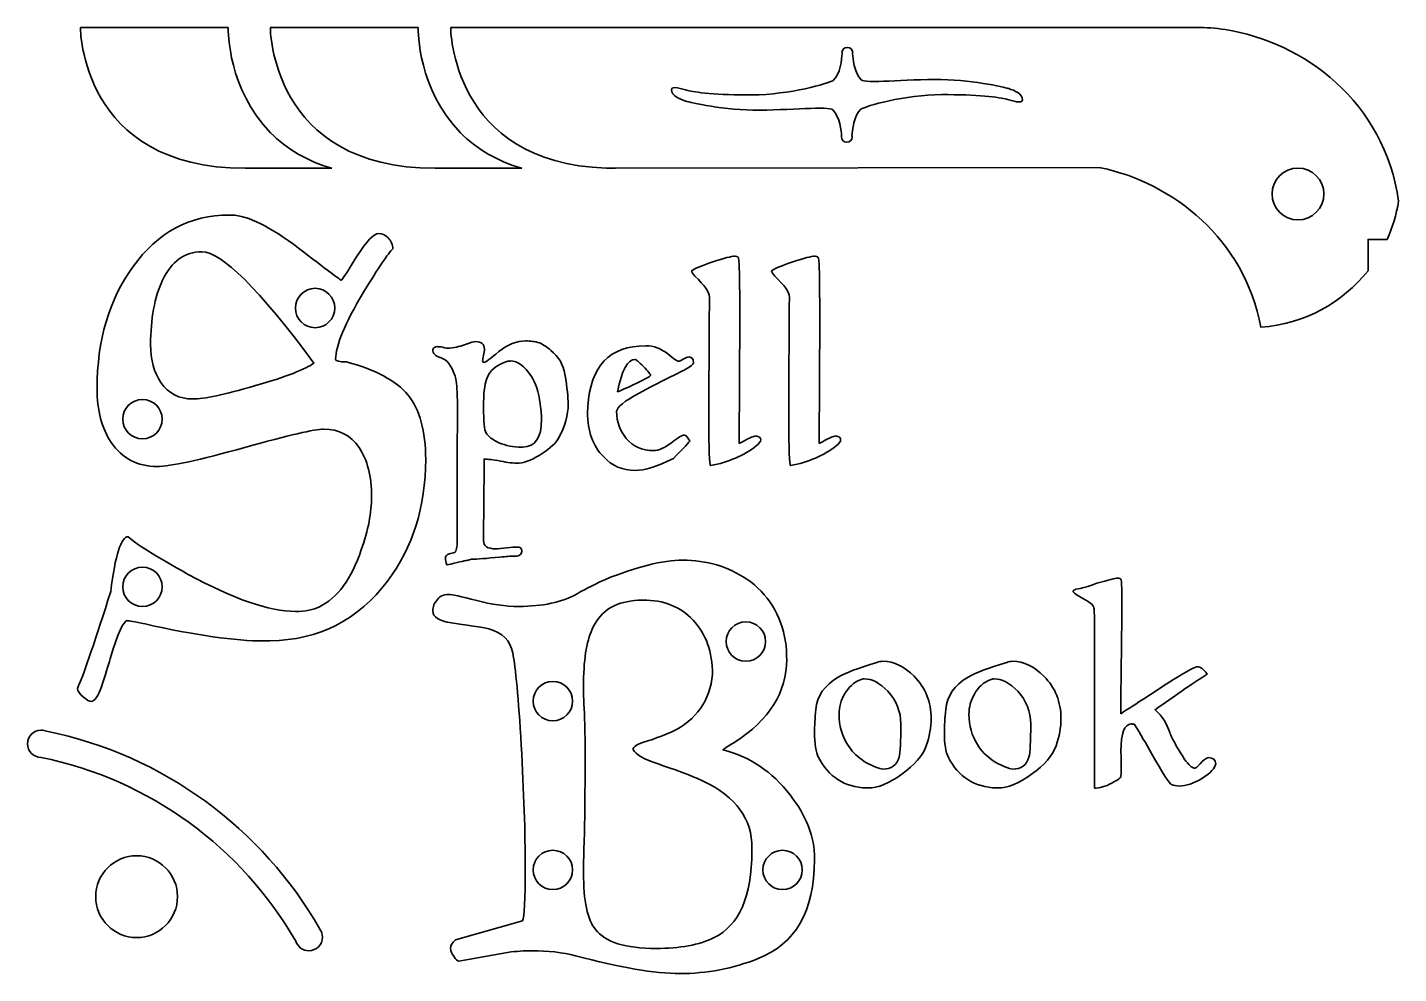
# Model space of a CAD drawing. Header units: centimetres. Extents: x -90 to 92, y -21 to 21.
# Drawn here: x 67.04 to 92.24, y 3.52 to 20.91 of the extents above; entities that cross this region are included whole.
import ezdxf

# ---------------------------------------------------------------- set-up
doc = ezdxf.new("R2010")
doc.units = ezdxf.units.CM
doc.header["$MEASUREMENT"] = 0
doc.layers.add('layer 1', color=7, linetype='Continuous')

msp = doc.modelspace()

# ---------------------------------------------------------------- linework, layer by layer
at = {"layer": 'layer 1', "lineweight": 35}
for points in [[(70.7278, 20.90804), (70.7278, 20.90804), (68.01142, 20.90804), (68.01142, 20.90804)], [(68.01142, 20.90804), (68.01142, 20.90804), (68.01142, 18.31888), (71.04293, 18.31888)], [(74.2203, 20.90804), (74.2203, 20.90804), (71.50392, 20.90804), (71.50392, 20.90804)], [(71.50392, 20.90804), (71.50392, 20.90804), (71.50392, 18.31888), (74.53543, 18.31888)], [(88.53254, 20.90804), (88.53254, 20.90804), (74.81944, 20.90804), (74.81944, 20.90804)], [(74.81944, 20.90804), (74.81944, 20.90804), (74.81986, 18.41923), (77.67746, 18.32215)], [(71.04293, 18.31888), (71.04293, 18.31888), (72.63339, 18.32046), (72.63339, 18.32046)], [(74.53543, 18.31888), (74.53543, 18.31888), (76.12589, 18.32046), (76.12589, 18.32046)], [(77.67746, 18.32215), (77.67742, 18.32198), (77.67739, 18.32181), (77.67739, 18.32167)], [(77.67739, 18.32167), (77.67739, 18.32167), (77.6889, 18.32167), (77.6889, 18.32167)], [(77.6889, 18.32167), (77.74202, 18.31998), (77.79583, 18.31888), (77.85096, 18.31888)], [(77.85096, 18.31888), (77.85096, 18.31888), (86.76462, 18.3307), (86.76462, 18.3307)], [(70.79357, 17.46039), (70.79357, 17.46039), (70.75261, 17.46039), (70.75261, 17.46039)], [(76.14577, 13.19395), (76.14577, 13.19395), (76.11866, 13.19395), (76.11866, 13.19395)], [(87.13597, 8.36707), (87.15044, 9.41906), (87.15771, 10.07363), (87.15771, 10.3308)], [(71.39306, 9.63162), (71.39306, 9.63162), (71.49551, 9.63162), (71.49551, 9.63162)], [(87.13597, 8.29368), (87.13597, 8.29368), (87.13597, 8.36707), (87.13597, 8.36707)], [(67.28953, 7.99369), (67.28953, 7.99369), (67.2895, 7.99369), (67.2895, 7.99369)], [(87.14682, 7.29419), (87.14682, 7.29419), (87.14682, 7.44357), (87.14682, 7.44357)], [(87.13597, 7.12576), (87.14317, 7.15108), (87.14682, 7.20724), (87.14682, 7.29419)], [(87.13597, 7.13665), (87.13597, 7.13665), (87.13597, 7.12576), (87.13597, 7.12576)], [(82.46697, 6.93022), (82.46697, 6.93022), (82.48871, 6.93022), (82.48871, 6.93022)], [(84.85442, 6.93022), (84.85442, 6.93022), (84.87619, 6.93022), (84.87619, 6.93022)], [(80.35537, 5.9216), (80.35537, 5.9216), (80.35537, 5.76788), (80.35537, 5.76788)], [(81.50816, 5.60906), (81.50816, 5.60906), (81.50816, 5.62956), (81.50816, 5.62956)], [(72.41418, 4.33716), (72.41418, 4.33716), (72.41439, 4.3373), (72.41439, 4.3373)], [(76.13871, 4.48699), (76.13871, 4.48699), (74.90905, 4.13862), (74.90905, 4.13862)], [(74.97054, 3.74926), (74.97054, 3.74926), (75.92862, 3.91827), (75.92862, 3.91827)]]:
    msp.add_open_spline(points, degree=3, dxfattribs=at)
for points, knots in [([(72.63339, 18.32046), (72.18725, 18.4491), (71.81036, 18.66673), (71.50785, 18.9732), (71.50785, 18.9732), (70.72815, 19.7632), (70.72719, 20.84603), (70.7278, 20.90804)], [0, 0, 0, 0, 0.33333333, 0.33333333, 0.33333333, 0.33333333, 1, 1, 1, 1]), ([(76.12589, 18.32046), (75.67975, 18.4491), (75.30286, 18.66673), (75.00035, 18.9732), (75.00035, 18.9732), (74.22065, 19.7632), (74.21969, 20.84603), (74.2203, 20.90804)], [0, 0, 0, 0, 0.33333333, 0.33333333, 0.33333333, 0.33333333, 1, 1, 1, 1]), ([(92.0341, 17.01208), (92.13356, 17.23161), (92.20557, 17.46625), (92.24467, 17.71195), (92.24467, 17.71195), (91.99183, 19.53124), (90.50875, 20.64883), (89.05447, 20.86807), (89.05447, 20.86807), (88.87933, 20.89447), (88.70462, 20.90804), (88.53254, 20.90804)], [0, 0, 0, 0, 0.25, 0.25, 0.25, 0.25, 0.5, 0.5, 0.5, 0.5, 1, 1, 1, 1]), ([(79.17659, 19.75), (79.28274, 19.71879), (79.72977, 19.6617), (80.36288, 19.66698), (80.36288, 19.66698), (81.04456, 19.67263), (81.77234, 19.87592), (81.85013, 19.93514), (81.85013, 19.93514), (81.98042, 20.03443), (82.00977, 20.34411), (82.01525, 20.42373), (82.01525, 20.42373), (82.0138, 20.43055), (82.0129, 20.43754), (82.01298, 20.44481), (82.01298, 20.44481), (82.01335, 20.49835), (82.0571, 20.54148), (82.11068, 20.54114), (82.11068, 20.54114), (82.11109, 20.54114), (82.1115, 20.541), (82.11199, 20.541), (82.11199, 20.541), (82.1124, 20.541), (82.11281, 20.54114), (82.11329, 20.5411), (82.11329, 20.5411), (82.16687, 20.54076), (82.21003, 20.49704), (82.20966, 20.44343), (82.20966, 20.44343), (82.20959, 20.43634), (82.20865, 20.42944), (82.20718, 20.42276), (82.20718, 20.42276), (82.21162, 20.34666), (82.23632, 20.07832), (82.36562, 19.94727), (82.36562, 19.94727), (82.44361, 19.86817), (83.16067, 19.96067), (83.83743, 19.95065), (83.83743, 19.95065), (84.47553, 19.94114), (85.07746, 19.78618), (85.07746, 19.78618), (85.07746, 19.78618), (85.18577, 19.74291), (85.33115, 19.69633), (85.33029, 19.57083), (85.33029, 19.57083), (85.32985, 19.50306), (85.14154, 19.55856), (85.03536, 19.58981), (85.03536, 19.58981), (84.92925, 19.62105), (84.48221, 19.67814), (83.84907, 19.67287), (83.84907, 19.67287), (83.16743, 19.66718), (82.43965, 19.46392), (82.36186, 19.40467), (82.36186, 19.40467), (82.23153, 19.30541), (82.20221, 18.99573), (82.19674, 18.91612), (82.19674, 18.91612), (82.19818, 18.9093), (82.19904, 18.9023), (82.19901, 18.89507), (82.19901, 18.89507), (82.19866, 18.84146), (82.15491, 18.79833), (82.10131, 18.79871), (82.10131, 18.79871), (82.10086, 18.79871), (82.10045, 18.79885), (82.1, 18.79885), (82.1, 18.79885), (82.09955, 18.79881), (82.09917, 18.79871), (82.09869, 18.79871), (82.09869, 18.79871), (82.04515, 18.79909), (82.00195, 18.84281), (82.00233, 18.89638), (82.00233, 18.89638), (82.00236, 18.90354), (82.00333, 18.91037), (82.00481, 18.91705), (82.00481, 18.91705), (82.00036, 18.99318), (81.97563, 19.26156), (81.84637, 19.39261), (81.84637, 19.39261), (81.76837, 19.47167), (81.05131, 19.37914), (80.37452, 19.38923), (80.37452, 19.38923), (79.73645, 19.39874), (79.13456, 19.55363), (79.13456, 19.55363), (79.13456, 19.55363), (79.02621, 19.59694), (78.88083, 19.64352), (78.88169, 19.76902), (78.88169, 19.76902), (78.88214, 19.83682), (79.07045, 19.78129), (79.17659, 19.75)], [0, 0, 0, 0, 0.03448276, 0.03448276, 0.03448276, 0.03448276, 0.06896552, 0.06896552, 0.06896552, 0.06896552, 0.10344828, 0.10344828, 0.10344828, 0.10344828, 0.13793103, 0.13793103, 0.13793103, 0.13793103, 0.17241379, 0.17241379, 0.17241379, 0.17241379, 0.20689655, 0.20689655, 0.20689655, 0.20689655, 0.24137931, 0.24137931, 0.24137931, 0.24137931, 0.27586207, 0.27586207, 0.27586207, 0.27586207, 0.31034483, 0.31034483, 0.31034483, 0.31034483, 0.34482759, 0.34482759, 0.34482759, 0.34482759, 0.37931034, 0.37931034, 0.37931034, 0.37931034, 0.4137931, 0.4137931, 0.4137931, 0.4137931, 0.44827586, 0.44827586, 0.44827586, 0.44827586, 0.48275862, 0.48275862, 0.48275862, 0.48275862, 0.51724138, 0.51724138, 0.51724138, 0.51724138, 0.55172414, 0.55172414, 0.55172414, 0.55172414, 0.5862069, 0.5862069, 0.5862069, 0.5862069, 0.62068966, 0.62068966, 0.62068966, 0.62068966, 0.65517241, 0.65517241, 0.65517241, 0.65517241, 0.68965517, 0.68965517, 0.68965517, 0.68965517, 0.72413793, 0.72413793, 0.72413793, 0.72413793, 0.75862069, 0.75862069, 0.75862069, 0.75862069, 0.79310345, 0.79310345, 0.79310345, 0.79310345, 0.82758621, 0.82758621, 0.82758621, 0.82758621, 0.86206897, 0.86206897, 0.86206897, 0.86206897, 0.89655172, 0.89655172, 0.89655172, 0.89655172, 0.93103448, 0.93103448, 0.93103448, 0.93103448, 1, 1, 1, 1]), ([(86.76462, 18.3307), (86.7658, 18.33045), (86.767, 18.33014), (86.76817, 18.32987), (86.76817, 18.32987), (88.10108, 18.04882), (89.40643, 17.02087), (89.71448, 15.39768), (89.71448, 15.39768), (90.51158, 15.45311), (91.2151, 15.84706), (91.6828, 16.43661)], [0, 0, 0, 0, 0.25, 0.25, 0.25, 0.25, 0.5, 0.5, 0.5, 0.5, 1, 1, 1, 1]), ([(90.39517, 18.32298), (90.6582, 18.32298), (90.87142, 18.10976), (90.87142, 17.84673), (90.87142, 17.84673), (90.87142, 17.58369), (90.6582, 17.37048), (90.39517, 17.37048), (90.39517, 17.37048), (90.13213, 17.37048), (89.91892, 17.58369), (89.91892, 17.84673), (89.91892, 17.84673), (89.91892, 18.10976), (90.13213, 18.32298), (90.39517, 18.32298)], [0, 0, 0, 0, 0.2, 0.2, 0.2, 0.2, 0.4, 0.4, 0.4, 0.4, 0.6, 0.6, 0.6, 0.6, 1, 1, 1, 1]), ([(70.75261, 17.46039), (70.02508, 17.46039), (69.43403, 17.14441), (68.97983, 16.51255), (68.97983, 16.51255), (68.53924, 15.90452), (68.31889, 15.15645), (68.31889, 14.26845), (68.31889, 14.26845), (68.31889, 13.86881), (68.40602, 13.53915), (68.58024, 13.2796), (68.58024, 13.2796), (68.78174, 12.9858), (69.06186, 12.83897), (69.4205, 12.83897), (69.4205, 12.83897), (69.66299, 12.83897), (70.20098, 12.95507), (71.03439, 13.18737), (71.03439, 13.18737), (71.8405, 13.41282), (72.32371, 13.52551), (72.48436, 13.52551), (72.48436, 13.52551), (72.76437, 13.52551), (72.98135, 13.41282), (73.13503, 13.18737), (73.13503, 13.18737), (73.28875, 12.96193), (73.36561, 12.65789), (73.36561, 12.27539), (73.36561, 12.27539), (73.36561, 11.99526), (73.30233, 11.67249), (73.17603, 11.30704), (73.17603, 11.30704), (72.99492, 10.77071), (72.73871, 10.42234), (72.4075, 10.26187), (72.4075, 10.26187), (72.29811, 10.20371), (72.15135, 10.17474), (71.96687, 10.17474), (71.96687, 10.17474), (71.48528, 10.17474), (70.82768, 10.40184), (69.99431, 10.85615), (69.99431, 10.85615), (69.38632, 11.19431), (69.01904, 11.42486), (68.89277, 11.54785), (68.89277, 11.54785), (68.75956, 11.54785), (68.65197, 11.21306), (68.56997, 10.54361), (68.56997, 10.54361), (68.29671, 9.66924), (68.09348, 9.07493), (67.96026, 8.76063), (67.96026, 8.76063), (67.96026, 8.70944), (67.99615, 8.65652), (68.06788, 8.60181)], [0, 0, 0, 0, 0.05882353, 0.05882353, 0.05882353, 0.05882353, 0.11764706, 0.11764706, 0.11764706, 0.11764706, 0.17647059, 0.17647059, 0.17647059, 0.17647059, 0.23529412, 0.23529412, 0.23529412, 0.23529412, 0.29411765, 0.29411765, 0.29411765, 0.29411765, 0.35294118, 0.35294118, 0.35294118, 0.35294118, 0.41176471, 0.41176471, 0.41176471, 0.41176471, 0.47058824, 0.47058824, 0.47058824, 0.47058824, 0.52941176, 0.52941176, 0.52941176, 0.52941176, 0.58823529, 0.58823529, 0.58823529, 0.58823529, 0.64705882, 0.64705882, 0.64705882, 0.64705882, 0.70588235, 0.70588235, 0.70588235, 0.70588235, 0.76470588, 0.76470588, 0.76470588, 0.76470588, 0.82352941, 0.82352941, 0.82352941, 0.82352941, 0.88235294, 0.88235294, 0.88235294, 0.88235294, 1, 1, 1, 1]), ([(71.49551, 9.63162), (72.40408, 9.65215), (73.12477, 10.01937), (73.65765, 10.73322), (73.65765, 10.73322), (74.1256, 11.35479), (74.35959, 12.09941), (74.35959, 12.96706), (74.35959, 12.96706), (74.35959, 13.4862), (74.25197, 13.8807), (74.03679, 14.15059), (74.03679, 14.15059), (73.81134, 14.41703), (73.43389, 14.62019), (72.90449, 14.7603), (72.90449, 14.7603), (72.77126, 14.7603), (72.70467, 14.77732), (72.70467, 14.81153), (72.70467, 14.81153), (72.70467, 15.05744), (72.87548, 15.46734), (73.21703, 16.04119), (73.21703, 16.04119), (73.49026, 16.4886), (73.66957, 16.75505), (73.75501, 16.84045), (73.75501, 16.84045), (73.75501, 16.91555), (73.72594, 16.98215), (73.66789, 17.04026), (73.66789, 17.04026), (73.61321, 17.09487), (73.55689, 17.12226), (73.4988, 17.12226), (73.4988, 17.12226), (73.40992, 17.12226), (73.27339, 16.97877), (73.0889, 16.69186), (73.0889, 16.69186), (72.91475, 16.40496), (72.82074, 16.2615), (72.80713, 16.2615), (72.80713, 16.2615), (72.80021, 16.2615), (72.53893, 16.45787), (72.02323, 16.85068), (72.02323, 16.85068), (71.50395, 17.24687), (71.09409, 17.45013), (70.79357, 17.46039)], [0, 0, 0, 0, 0.07142857, 0.07142857, 0.07142857, 0.07142857, 0.14285714, 0.14285714, 0.14285714, 0.14285714, 0.21428571, 0.21428571, 0.21428571, 0.21428571, 0.28571429, 0.28571429, 0.28571429, 0.28571429, 0.35714286, 0.35714286, 0.35714286, 0.35714286, 0.42857143, 0.42857143, 0.42857143, 0.42857143, 0.5, 0.5, 0.5, 0.5, 0.57142857, 0.57142857, 0.57142857, 0.57142857, 0.64285714, 0.64285714, 0.64285714, 0.64285714, 0.71428571, 0.71428571, 0.71428571, 0.71428571, 0.78571429, 0.78571429, 0.78571429, 0.78571429, 0.85714286, 0.85714286, 0.85714286, 0.85714286, 1, 1, 1, 1]), ([(91.6828, 16.43661), (91.6828, 16.43661), (91.6828, 17.01208), (91.6828, 17.01208), (91.6828, 17.01208), (91.6828, 17.01208), (92.0341, 17.01208), (92.0341, 17.01208)], [0, 0, 0, 0, 0.33333333, 0.33333333, 0.33333333, 0.33333333, 1, 1, 1, 1]), ([(71.21374, 14.31967), (70.66035, 14.1591), (70.28294, 14.07886), (70.08144, 14.07886), (70.08144, 14.07886), (69.8286, 14.07886), (69.63227, 14.17956), (69.49222, 14.38117), (69.49222, 14.38117), (69.36582, 14.56562), (69.30264, 14.79782), (69.30264, 15.07797), (69.30264, 15.07797), (69.30264, 15.55271), (69.37606, 15.94721), (69.52295, 16.2615), (69.52295, 16.2615), (69.69021, 16.60987), (69.93106, 16.78409), (70.24536, 16.78409), (70.24536, 16.78409), (70.61084, 16.78409), (71.29742, 16.10268), (72.305, 14.7398), (72.305, 14.7398), (72.15814, 14.62708), (71.79437, 14.487), (71.21374, 14.31967)], [0, 0, 0, 0, 0.125, 0.125, 0.125, 0.125, 0.25, 0.25, 0.25, 0.25, 0.375, 0.375, 0.375, 0.375, 0.5, 0.5, 0.5, 0.5, 0.625, 0.625, 0.625, 0.625, 0.75, 0.75, 0.75, 0.75, 1, 1, 1, 1]), ([(80.13302, 15.8639), (80.13302, 16.29664), (80.12582, 16.56374), (80.11132, 16.66513), (80.11132, 16.66513), (80.11132, 16.69048), (80.09051, 16.70316), (80.04882, 16.70316), (80.04882, 16.70316), (79.98002, 16.70316), (79.84336, 16.66788), (79.63872, 16.59726), (79.63872, 16.59726), (79.43773, 16.53022), (79.30823, 16.47682), (79.25032, 16.43699), (79.25032, 16.43699), (79.25032, 16.40984), (79.27027, 16.37632), (79.31009, 16.3365), (79.31009, 16.3365), (79.48751, 16.16628), (79.57626, 16.0386), (79.57626, 15.95351), (79.57626, 15.95351), (79.56899, 15.00649), (79.56537, 14.25142), (79.56537, 13.68829), (79.56537, 13.68829), (79.56537, 13.15051), (79.57526, 12.87256), (79.59524, 12.85444), (79.59524, 12.85444), (79.92842, 12.91779), (80.20812, 13.0382), (80.43453, 13.21569), (80.43453, 13.21569), (80.49062, 13.26093), (80.51873, 13.29803), (80.51873, 13.32704), (80.51873, 13.32704), (80.51873, 13.36686), (80.48886, 13.39132), (80.42913, 13.40035), (80.42913, 13.40035), (80.39471, 13.40035), (80.29232, 13.35329), (80.1222, 13.25917)], [0, 0, 0, 0, 0.07692308, 0.07692308, 0.07692308, 0.07692308, 0.15384615, 0.15384615, 0.15384615, 0.15384615, 0.23076923, 0.23076923, 0.23076923, 0.23076923, 0.30769231, 0.30769231, 0.30769231, 0.30769231, 0.38461538, 0.38461538, 0.38461538, 0.38461538, 0.46153846, 0.46153846, 0.46153846, 0.46153846, 0.53846154, 0.53846154, 0.53846154, 0.53846154, 0.61538462, 0.61538462, 0.61538462, 0.61538462, 0.69230769, 0.69230769, 0.69230769, 0.69230769, 0.76923077, 0.76923077, 0.76923077, 0.76923077, 0.84615385, 0.84615385, 0.84615385, 0.84615385, 1, 1, 1, 1]), ([(81.60249, 15.8639), (81.60249, 16.29664), (81.59522, 16.56374), (81.58072, 16.66513), (81.58072, 16.66513), (81.58072, 16.69048), (81.55991, 16.70316), (81.51829, 16.70316), (81.51829, 16.70316), (81.44939, 16.70316), (81.31273, 16.66788), (81.10812, 16.59726), (81.10812, 16.59726), (80.90717, 16.53022), (80.77767, 16.47682), (80.71976, 16.43699), (80.71976, 16.43699), (80.71976, 16.40984), (80.7397, 16.37632), (80.77946, 16.3365), (80.77946, 16.3365), (80.95691, 16.16628), (81.04566, 16.0386), (81.04566, 15.95351), (81.04566, 15.95351), (81.03846, 15.00649), (81.03478, 14.25142), (81.03478, 13.68829), (81.03478, 13.68829), (81.03478, 13.15051), (81.04473, 12.87256), (81.06468, 12.85444), (81.06468, 12.85444), (81.39778, 12.91779), (81.67759, 13.0382), (81.90397, 13.21569), (81.90397, 13.21569), (81.96002, 13.26093), (81.98817, 13.29803), (81.98817, 13.32704), (81.98817, 13.32704), (81.98817, 13.36686), (81.9583, 13.39132), (81.89853, 13.40035), (81.89853, 13.40035), (81.86415, 13.40035), (81.76179, 13.35329), (81.5916, 13.25917)], [0, 0, 0, 0, 0.07692308, 0.07692308, 0.07692308, 0.07692308, 0.15384615, 0.15384615, 0.15384615, 0.15384615, 0.23076923, 0.23076923, 0.23076923, 0.23076923, 0.30769231, 0.30769231, 0.30769231, 0.30769231, 0.38461538, 0.38461538, 0.38461538, 0.38461538, 0.46153846, 0.46153846, 0.46153846, 0.46153846, 0.53846154, 0.53846154, 0.53846154, 0.53846154, 0.61538462, 0.61538462, 0.61538462, 0.61538462, 0.69230769, 0.69230769, 0.69230769, 0.69230769, 0.76923077, 0.76923077, 0.76923077, 0.76923077, 0.84615385, 0.84615385, 0.84615385, 0.84615385, 1, 1, 1, 1]), ([(72.32609, 15.38913), (72.12617, 15.38913), (71.96411, 15.55119), (71.96411, 15.75107), (71.96411, 15.75107), (71.96411, 15.95099), (72.12617, 16.11302), (72.32609, 16.11302), (72.32609, 16.11302), (72.52597, 16.11302), (72.68803, 15.95099), (72.68803, 15.75107), (72.68803, 15.75107), (72.68803, 15.55119), (72.52597, 15.38913), (72.32609, 15.38913)], [0, 0, 0, 0, 0.2, 0.2, 0.2, 0.2, 0.4, 0.4, 0.4, 0.4, 0.6, 0.6, 0.6, 0.6, 1, 1, 1, 1]), ([(80.1222, 13.25917), (80.1222, 13.25917), (80.13302, 15.57868), (80.13302, 15.57868), (80.13302, 15.57868), (80.13302, 15.57868), (80.13302, 15.8639), (80.13302, 15.8639)], [0, 0, 0, 0, 0.33333333, 0.33333333, 0.33333333, 0.33333333, 1, 1, 1, 1]), ([(81.5916, 13.25917), (81.5916, 13.25917), (81.60249, 15.57868), (81.60249, 15.57868), (81.60249, 15.57868), (81.60249, 15.57868), (81.60249, 15.8639), (81.60249, 15.8639)], [0, 0, 0, 0, 0.33333333, 0.33333333, 0.33333333, 0.33333333, 1, 1, 1, 1]), ([(75.43959, 14.99474), (75.43959, 15.0871), (75.3862, 15.13327), (75.27936, 15.13327), (75.27936, 15.13327), (75.24498, 15.13327), (75.187, 15.11697), (75.10552, 15.08438), (75.10552, 15.08438), (75.02036, 15.05179), (74.91901, 15.02733), (74.80132, 15.01104), (74.80132, 15.01104), (74.76332, 15.01104), (74.72074, 15.01734), (74.67365, 15.03005), (74.67365, 15.03005), (74.62111, 15.03725), (74.58945, 15.0409), (74.57856, 15.0409), (74.57856, 15.0409), (74.52971, 15.0409), (74.49981, 15.02368), (74.48896, 14.9893), (74.48896, 14.9893), (74.48896, 14.91505), (74.54056, 14.86341), (74.64374, 14.83447), (74.64374, 14.83447), (74.74878, 14.8055), (74.83391, 14.69412), (74.89909, 14.5004), (74.89909, 14.5004), (74.92259, 14.44063), (74.93616, 14.32022), (74.93981, 14.13918), (74.93981, 14.13918), (74.94347, 14.0504), (74.94526, 13.94447), (74.94526, 13.82141)], [0, 0, 0, 0, 0.09090909, 0.09090909, 0.09090909, 0.09090909, 0.18181818, 0.18181818, 0.18181818, 0.18181818, 0.27272727, 0.27272727, 0.27272727, 0.27272727, 0.36363636, 0.36363636, 0.36363636, 0.36363636, 0.45454545, 0.45454545, 0.45454545, 0.45454545, 0.54545455, 0.54545455, 0.54545455, 0.54545455, 0.63636364, 0.63636364, 0.63636364, 0.63636364, 0.72727273, 0.72727273, 0.72727273, 0.72727273, 0.81818182, 0.81818182, 0.81818182, 0.81818182, 1, 1, 1, 1]), ([(74.93981, 11.48549), (74.93981, 11.35513), (74.92441, 11.27907), (74.89365, 11.25736), (74.89365, 11.25736), (74.86106, 11.25013), (74.82847, 11.24289), (74.79588, 11.23562), (74.79588, 11.23562), (74.74696, 11.22477), (74.72253, 11.19487), (74.72253, 11.14602), (74.72253, 11.14602), (74.72253, 11.12066), (74.73159, 11.08173), (74.74971, 11.02923), (74.74971, 11.02923), (74.94347, 11.0745), (75.06749, 11.10254), (75.12178, 11.11343), (75.12178, 11.11343), (75.17787, 11.12793), (75.20777, 11.13513), (75.21143, 11.13513), (75.21143, 11.13513), (75.30379, 11.13513), (75.47491, 11.14784), (75.72481, 11.17316), (75.72481, 11.17316), (75.83161, 11.18405), (75.91853, 11.18946), (75.98554, 11.18946), (75.98554, 11.18946), (76.04889, 11.18946), (76.08779, 11.19945), (76.10229, 11.21933), (76.10229, 11.21933), (76.12038, 11.24468), (76.12947, 11.26825), (76.12947, 11.28995), (76.12947, 11.28995), (76.12947, 11.33526), (76.09416, 11.35786), (76.02357, 11.35786), (76.02357, 11.35786), (75.99815, 11.35786), (75.94113, 11.35245), (75.85246, 11.34156), (75.85246, 11.34156), (75.76374, 11.33067), (75.69491, 11.3253), (75.64602, 11.3253), (75.64602, 11.3253), (75.49754, 11.3253), (75.4233, 11.37511), (75.4233, 11.47464), (75.4233, 11.47464), (75.4233, 11.56342), (75.42509, 11.79879), (75.42874, 12.18085), (75.42874, 12.18085), (75.43239, 12.56295), (75.43419, 12.82822), (75.43419, 12.97667), (75.43419, 12.97667), (75.49754, 12.97302), (75.59803, 12.96038), (75.73563, 12.93864), (75.73563, 12.93864), (75.86062, 12.91149), (75.97555, 12.89792), (76.08062, 12.89792), (76.08062, 12.89792), (76.20551, 12.91235), (76.34579, 12.97212), (76.50161, 13.07716), (76.50161, 13.07716), (76.65372, 13.17673), (76.75421, 13.27088), (76.80309, 13.35963), (76.80309, 13.35963), (76.92074, 13.57508), (76.97966, 13.78513), (76.97966, 13.98977), (76.97966, 13.98977), (76.97966, 14.10018), (76.95964, 14.28126), (76.91992, 14.53303), (76.91992, 14.53303), (76.89449, 14.70501), (76.80757, 14.85166), (76.65912, 14.973), (76.65912, 14.973), (76.59935, 15.02547), (76.53055, 15.0717), (76.45269, 15.11153), (76.45269, 15.11153), (76.36033, 15.13502), (76.27706, 15.14684), (76.20286, 15.14684), (76.20286, 15.14684), (76.03263, 15.14684), (75.86696, 15.08166), (75.7058, 14.95126), (75.7058, 14.95126), (75.55001, 14.8209), (75.45951, 14.75389), (75.43419, 14.75028), (75.43419, 14.75028), (75.41603, 14.75028), (75.407, 14.7593), (75.407, 14.77746), (75.407, 14.77746), (75.407, 14.80099), (75.41241, 14.83627), (75.4233, 14.88339), (75.4233, 14.88339), (75.43419, 14.93228), (75.43959, 14.96938), (75.43959, 14.99474)], [0, 0, 0, 0, 0.03225806, 0.03225806, 0.03225806, 0.03225806, 0.06451613, 0.06451613, 0.06451613, 0.06451613, 0.09677419, 0.09677419, 0.09677419, 0.09677419, 0.12903226, 0.12903226, 0.12903226, 0.12903226, 0.16129032, 0.16129032, 0.16129032, 0.16129032, 0.19354839, 0.19354839, 0.19354839, 0.19354839, 0.22580645, 0.22580645, 0.22580645, 0.22580645, 0.25806452, 0.25806452, 0.25806452, 0.25806452, 0.29032258, 0.29032258, 0.29032258, 0.29032258, 0.32258065, 0.32258065, 0.32258065, 0.32258065, 0.35483871, 0.35483871, 0.35483871, 0.35483871, 0.38709677, 0.38709677, 0.38709677, 0.38709677, 0.41935484, 0.41935484, 0.41935484, 0.41935484, 0.4516129, 0.4516129, 0.4516129, 0.4516129, 0.48387097, 0.48387097, 0.48387097, 0.48387097, 0.51612903, 0.51612903, 0.51612903, 0.51612903, 0.5483871, 0.5483871, 0.5483871, 0.5483871, 0.58064516, 0.58064516, 0.58064516, 0.58064516, 0.61290323, 0.61290323, 0.61290323, 0.61290323, 0.64516129, 0.64516129, 0.64516129, 0.64516129, 0.67741935, 0.67741935, 0.67741935, 0.67741935, 0.70967742, 0.70967742, 0.70967742, 0.70967742, 0.74193548, 0.74193548, 0.74193548, 0.74193548, 0.77419355, 0.77419355, 0.77419355, 0.77419355, 0.80645161, 0.80645161, 0.80645161, 0.80645161, 0.83870968, 0.83870968, 0.83870968, 0.83870968, 0.87096774, 0.87096774, 0.87096774, 0.87096774, 0.90322581, 0.90322581, 0.90322581, 0.90322581, 0.93548387, 0.93548387, 0.93548387, 0.93548387, 1, 1, 1, 1]), ([(79.09412, 14.81139), (79.04616, 14.78514), (79.01671, 14.77201), (79.00589, 14.77201), (79.00589, 14.77201), (78.98233, 14.77201), (78.91711, 14.81725), (78.81031, 14.90785), (78.81031, 14.90785), (78.68715, 15.00738), (78.55227, 15.0572), (78.40561, 15.0572), (78.40561, 15.0572), (77.74102, 15.0572), (77.38607, 14.68599), (77.34087, 13.94361), (77.34087, 13.94361), (77.33722, 13.88018), (77.33546, 13.84311), (77.33546, 13.83222), (77.33546, 13.83222), (77.33546, 13.4882), (77.43227, 13.21748), (77.62609, 13.02015), (77.62609, 13.02015), (77.78901, 12.84993), (77.98366, 12.7648), (78.21004, 12.7648), (78.21004, 12.7648), (78.38023, 12.7648), (78.61566, 12.83907), (78.91625, 12.98752), (78.91625, 12.98752), (79.0575, 13.12877), (79.15796, 13.23471), (79.21773, 13.30533), (79.21773, 13.30533), (79.17601, 13.37954), (79.14073, 13.41668), (79.11176, 13.41668), (79.11176, 13.41668), (79.07734, 13.41668), (78.99903, 13.36914), (78.87683, 13.27408), (78.87683, 13.27408), (78.7546, 13.17904), (78.6455, 13.13149), (78.54955, 13.13149), (78.54955, 13.13149), (78.33768, 13.13149), (78.17021, 13.2057), (78.04705, 13.35418), (78.04705, 13.35418), (77.9293, 13.4882), (77.87052, 13.65477), (77.87052, 13.854), (77.87052, 13.854), (77.87052, 13.92459), (78.01177, 14.03776), (78.29424, 14.19348), (78.29424, 14.19348), (78.60564, 14.35643), (78.83746, 14.47501), (78.98953, 14.54929), (78.98953, 14.54929), (79.0475, 14.58005), (79.09911, 14.60634), (79.14435, 14.62804), (79.14435, 14.62804), (79.23674, 14.68055), (79.28291, 14.71947), (79.28291, 14.74486), (79.28291, 14.74486), (79.28291, 14.81546), (79.2548, 14.8508), (79.19871, 14.8508), (79.19871, 14.8508), (79.17694, 14.8508), (79.14207, 14.83764), (79.09412, 14.81139)], [0, 0, 0, 0, 0.04761905, 0.04761905, 0.04761905, 0.04761905, 0.0952381, 0.0952381, 0.0952381, 0.0952381, 0.14285714, 0.14285714, 0.14285714, 0.14285714, 0.19047619, 0.19047619, 0.19047619, 0.19047619, 0.23809524, 0.23809524, 0.23809524, 0.23809524, 0.28571429, 0.28571429, 0.28571429, 0.28571429, 0.33333333, 0.33333333, 0.33333333, 0.33333333, 0.38095238, 0.38095238, 0.38095238, 0.38095238, 0.42857143, 0.42857143, 0.42857143, 0.42857143, 0.47619048, 0.47619048, 0.47619048, 0.47619048, 0.52380952, 0.52380952, 0.52380952, 0.52380952, 0.57142857, 0.57142857, 0.57142857, 0.57142857, 0.61904762, 0.61904762, 0.61904762, 0.61904762, 0.66666667, 0.66666667, 0.66666667, 0.66666667, 0.71428571, 0.71428571, 0.71428571, 0.71428571, 0.76190476, 0.76190476, 0.76190476, 0.76190476, 0.80952381, 0.80952381, 0.80952381, 0.80952381, 0.85714286, 0.85714286, 0.85714286, 0.85714286, 0.9047619, 0.9047619, 0.9047619, 0.9047619, 1, 1, 1, 1]), ([(75.47763, 14.43794), (75.5374, 14.60269), (75.66232, 14.71227), (75.85246, 14.76661), (75.85246, 14.76661), (75.87781, 14.77381), (75.90134, 14.77746), (75.92304, 14.77746), (75.92304, 14.77746), (76.04975, 14.77746), (76.17657, 14.68327), (76.30331, 14.49499), (76.30331, 14.49499), (76.38114, 14.37907), (76.43461, 14.21067), (76.46358, 13.98977), (76.46358, 13.98977), (76.4816, 13.85214), (76.49073, 13.75526), (76.49073, 13.69914), (76.49073, 13.69914), (76.49073, 13.36958), (76.37573, 13.20115), (76.14577, 13.19395)], [0, 0, 0, 0, 0.14285714, 0.14285714, 0.14285714, 0.14285714, 0.28571429, 0.28571429, 0.28571429, 0.28571429, 0.42857143, 0.42857143, 0.42857143, 0.42857143, 0.57142857, 0.57142857, 0.57142857, 0.57142857, 0.71428571, 0.71428571, 0.71428571, 0.71428571, 1, 1, 1, 1]), ([(78.24263, 14.37276), (78.09053, 14.29848), (77.97191, 14.24509), (77.88682, 14.21249), (77.88682, 14.21249), (77.96464, 14.60906), (78.07244, 14.80733), (78.21004, 14.80733), (78.21004, 14.80733), (78.22454, 14.80733), (78.27615, 14.76295), (78.36486, 14.67424), (78.36486, 14.67424), (78.44995, 14.58732), (78.4925, 14.53303), (78.4925, 14.51125), (78.4925, 14.51125), (78.4925, 14.49678), (78.40923, 14.45058), (78.24263, 14.37276)], [0, 0, 0, 0, 0.16666667, 0.16666667, 0.16666667, 0.16666667, 0.33333333, 0.33333333, 0.33333333, 0.33333333, 0.5, 0.5, 0.5, 0.5, 0.66666667, 0.66666667, 0.66666667, 0.66666667, 1, 1, 1, 1]), ([(76.11866, 13.19395), (75.97014, 13.19395), (75.83251, 13.2211), (75.7058, 13.27543), (75.7058, 13.27543), (75.59166, 13.32793), (75.51198, 13.38953), (75.46677, 13.46012), (75.46677, 13.46012), (75.4378, 13.50539), (75.4233, 13.66293), (75.4233, 13.93275), (75.4233, 13.93275), (75.4233, 14.16991), (75.44135, 14.33831), (75.47763, 14.43794)], [0, 0, 0, 0, 0.2, 0.2, 0.2, 0.2, 0.4, 0.4, 0.4, 0.4, 0.6, 0.6, 0.6, 0.6, 1, 1, 1, 1]), ([(69.15329, 13.34588), (68.95338, 13.34588), (68.79132, 13.50791), (68.79132, 13.70782), (68.79132, 13.70782), (68.79132, 13.90774), (68.95338, 14.06976), (69.15329, 14.06976), (69.15329, 14.06976), (69.35318, 14.06976), (69.51524, 13.90774), (69.51524, 13.70782), (69.51524, 13.70782), (69.51524, 13.50791), (69.35318, 13.34588), (69.15329, 13.34588)], [0, 0, 0, 0, 0.2, 0.2, 0.2, 0.2, 0.4, 0.4, 0.4, 0.4, 0.6, 0.6, 0.6, 0.6, 1, 1, 1, 1]), ([(74.94526, 13.82141), (74.94526, 13.82141), (74.94526, 13.634), (74.94526, 13.634), (74.94526, 13.634), (74.94526, 13.634), (74.93981, 13.25373), (74.93981, 13.25373), (74.93981, 13.25373), (74.93981, 13.25373), (74.93981, 11.48549), (74.93981, 11.48549)], [0, 0, 0, 0, 0.25, 0.25, 0.25, 0.25, 0.5, 0.5, 0.5, 0.5, 1, 1, 1, 1]), ([(81.50816, 5.62956), (81.50816, 6.02922), (81.35779, 6.42024), (81.0573, 6.80285), (81.0573, 6.80285), (80.7294, 7.22977), (80.31775, 7.50644), (79.82255, 7.63285), (79.82255, 7.63285), (79.91808, 7.69775), (79.9916, 7.74384), (80.04286, 7.7712), (80.04286, 7.7712), (80.67814, 8.18447), (80.99584, 8.69166), (80.99584, 9.2929), (80.99584, 9.2929), (80.99584, 9.42609), (80.98892, 9.53371), (80.97535, 9.61567), (80.97535, 9.61567), (80.88994, 10.11431), (80.65254, 10.49858), (80.26314, 10.76847), (80.26314, 10.76847), (79.91808, 11.0007), (79.52534, 11.11687), (79.08475, 11.11687), (79.08475, 11.11687), (78.71585, 11.11687), (78.23756, 10.99726), (77.65014, 10.75824), (77.65014, 10.75824), (77.40423, 10.64207), (77.23514, 10.55494), (77.14295, 10.49689), (77.14295, 10.49689), (76.86283, 10.34321), (76.50582, 10.26634), (76.07211, 10.26634), (76.07211, 10.26634), (75.82276, 10.26634), (75.56489, 10.30224), (75.29845, 10.37397), (75.29845, 10.37397), (75.00462, 10.44907), (74.83401, 10.48666), (74.78609, 10.48666), (74.78609, 10.48666), (74.68705, 10.48666), (74.61701, 10.45593), (74.57601, 10.39443), (74.57601, 10.39443), (74.51796, 10.32953), (74.48896, 10.25949), (74.48896, 10.18435), (74.48896, 10.18435), (74.48896, 10.07166), (74.60509, 9.99818), (74.83736, 9.96407)], [0, 0, 0, 0, 0.0625, 0.0625, 0.0625, 0.0625, 0.125, 0.125, 0.125, 0.125, 0.1875, 0.1875, 0.1875, 0.1875, 0.25, 0.25, 0.25, 0.25, 0.3125, 0.3125, 0.3125, 0.3125, 0.375, 0.375, 0.375, 0.375, 0.4375, 0.4375, 0.4375, 0.4375, 0.5, 0.5, 0.5, 0.5, 0.5625, 0.5625, 0.5625, 0.5625, 0.625, 0.625, 0.625, 0.625, 0.6875, 0.6875, 0.6875, 0.6875, 0.75, 0.75, 0.75, 0.75, 0.8125, 0.8125, 0.8125, 0.8125, 0.875, 0.875, 0.875, 0.875, 1, 1, 1, 1]), ([(69.15329, 10.98892), (69.35318, 10.98892), (69.51524, 10.82686), (69.51524, 10.62694), (69.51524, 10.62694), (69.51524, 10.42702), (69.35318, 10.265), (69.15329, 10.265), (69.15329, 10.265), (68.95338, 10.265), (68.79132, 10.42702), (68.79132, 10.62694), (68.79132, 10.62694), (68.79132, 10.82686), (68.95338, 10.98892), (69.15329, 10.98892)], [0, 0, 0, 0, 0.2, 0.2, 0.2, 0.2, 0.4, 0.4, 0.4, 0.4, 0.6, 0.6, 0.6, 0.6, 1, 1, 1, 1]), ([(87.15771, 10.3308), (87.15771, 10.55711), (87.15406, 10.69564), (87.14682, 10.74635), (87.14682, 10.74635), (87.13959, 10.77353), (87.11699, 10.78711), (87.07895, 10.78711), (87.07895, 10.78711), (87.04268, 10.78711), (86.91503, 10.75541), (86.69596, 10.69202), (86.69596, 10.69202), (86.54021, 10.63228), (86.41257, 10.59515), (86.31297, 10.58068), (86.31297, 10.58068), (86.27862, 10.57344), (86.26136, 10.56073), (86.26136, 10.54264), (86.26136, 10.54264), (86.26136, 10.52273), (86.32482, 10.47746), (86.45153, 10.40684), (86.45153, 10.40684), (86.5819, 10.34165), (86.64707, 10.2792), (86.64707, 10.21942)], [0, 0, 0, 0, 0.125, 0.125, 0.125, 0.125, 0.25, 0.25, 0.25, 0.25, 0.375, 0.375, 0.375, 0.375, 0.5, 0.5, 0.5, 0.5, 0.625, 0.625, 0.625, 0.625, 0.75, 0.75, 0.75, 0.75, 1, 1, 1, 1]), ([(77.28124, 8.20156), (77.2676, 8.46801), (77.26078, 8.6661), (77.26078, 8.79591), (77.26078, 8.79591), (77.26078, 9.26727), (77.31369, 9.61736), (77.41959, 9.84625), (77.41959, 9.84625), (77.55278, 10.14677), (77.7867, 10.31926), (78.12153, 10.3637), (78.12153, 10.3637), (78.22733, 10.37734), (78.30419, 10.3842), (78.35208, 10.3842), (78.35208, 10.3842), (78.73803, 10.3842), (79.04547, 10.26125), (79.27433, 10.0153), (79.27433, 10.0153), (79.51332, 9.7625), (79.63296, 9.42946), (79.63296, 9.01622), (79.63296, 9.01622), (79.58856, 8.5346), (79.3391, 8.18275), (78.88493, 7.96079), (78.88493, 7.96079), (78.67657, 7.87535), (78.52285, 7.81898), (78.4238, 7.79166), (78.4238, 7.79166), (78.25641, 7.74384), (78.17276, 7.6909), (78.17276, 7.63285), (78.17276, 7.63285), (78.22058, 7.54403), (78.37426, 7.45694), (78.63389, 7.37157), (78.63389, 7.37157), (78.94126, 7.26563), (79.1787, 7.17851), (79.34602, 7.11029), (79.34602, 7.11029), (79.98471, 6.83696), (80.32123, 6.44077), (80.35537, 5.9216)], [0, 0, 0, 0, 0.07692308, 0.07692308, 0.07692308, 0.07692308, 0.15384615, 0.15384615, 0.15384615, 0.15384615, 0.23076923, 0.23076923, 0.23076923, 0.23076923, 0.30769231, 0.30769231, 0.30769231, 0.30769231, 0.38461538, 0.38461538, 0.38461538, 0.38461538, 0.46153846, 0.46153846, 0.46153846, 0.46153846, 0.53846154, 0.53846154, 0.53846154, 0.53846154, 0.61538462, 0.61538462, 0.61538462, 0.61538462, 0.69230769, 0.69230769, 0.69230769, 0.69230769, 0.76923077, 0.76923077, 0.76923077, 0.76923077, 0.84615385, 0.84615385, 0.84615385, 0.84615385, 1, 1, 1, 1]), ([(86.64707, 10.21942), (86.64707, 10.21942), (86.65252, 10.02932), (86.65252, 10.02932), (86.65252, 10.02932), (86.65252, 10.02932), (86.65252, 6.92478), (86.65252, 6.92478)], [0, 0, 0, 0, 0.33333333, 0.33333333, 0.33333333, 0.33333333, 1, 1, 1, 1]), ([(68.06788, 8.60181), (68.12934, 8.54717), (68.17723, 8.51982), (68.21134, 8.51982), (68.21134, 8.51982), (68.26946, 8.51982), (68.33257, 8.61039), (68.40092, 8.79136), (68.40092, 8.79136), (68.47261, 9.00658), (68.52563, 9.17742), (68.55974, 9.30375), (68.55974, 9.30375), (68.69978, 9.77173), (68.80386, 10.00565), (68.87228, 10.00565), (68.87228, 10.00565), (68.8996, 10.00565), (69.00881, 9.98515), (69.20015, 9.94416), (69.20015, 9.94416), (70.12922, 9.73587), (70.8602, 9.63162), (71.39306, 9.63162)], [0, 0, 0, 0, 0.14285714, 0.14285714, 0.14285714, 0.14285714, 0.28571429, 0.28571429, 0.28571429, 0.28571429, 0.42857143, 0.42857143, 0.42857143, 0.42857143, 0.57142857, 0.57142857, 0.57142857, 0.57142857, 0.71428571, 0.71428571, 0.71428571, 0.71428571, 1, 1, 1, 1]), ([(74.83736, 9.96407), (75.26427, 9.89913), (75.49137, 9.86327), (75.5188, 9.85648), (75.5188, 9.85648), (75.77153, 9.78127), (75.91839, 9.63444), (75.95939, 9.41585), (75.95939, 9.41585), (76.01393, 9.14256), (76.06615, 8.57642), (76.11566, 7.71739), (76.11566, 7.71739), (76.1651, 6.85832), (76.18997, 6.10605), (76.18997, 5.4605), (76.18997, 5.4605), (76.18997, 4.87977), (76.17281, 4.55531), (76.13871, 4.48699)], [0, 0, 0, 0, 0.16666667, 0.16666667, 0.16666667, 0.16666667, 0.33333333, 0.33333333, 0.33333333, 0.33333333, 0.5, 0.5, 0.5, 0.5, 0.66666667, 0.66666667, 0.66666667, 0.66666667, 1, 1, 1, 1]), ([(80.2465, 9.98181), (80.44638, 9.98181), (80.60844, 9.81979), (80.60844, 9.61987), (80.60844, 9.61987), (80.60844, 9.41996), (80.44638, 9.25793), (80.2465, 9.25793), (80.2465, 9.25793), (80.04658, 9.25793), (79.88456, 9.41996), (79.88456, 9.61987), (79.88456, 9.61987), (79.88456, 9.81979), (80.04658, 9.98181), (80.2465, 9.98181)], [0, 0, 0, 0, 0.2, 0.2, 0.2, 0.2, 0.4, 0.4, 0.4, 0.4, 0.6, 0.6, 0.6, 0.6, 1, 1, 1, 1]), ([(82.76573, 9.25793), (82.72948, 9.25793), (82.69241, 9.25156), (82.65438, 9.23891), (82.65438, 9.23891), (82.3139, 9.13573), (82.07674, 9.04513), (81.94276, 8.9673), (81.94276, 8.9673), (81.69107, 8.81882), (81.55433, 8.62052), (81.53263, 8.37247), (81.53263, 8.37247), (81.51633, 8.20949), (81.50816, 8.07006), (81.50816, 7.9542), (81.50816, 7.9542), (81.50816, 7.74412), (81.53263, 7.59023), (81.58151, 7.49242), (81.58151, 7.49242), (81.76258, 7.13393), (82.05776, 6.94651), (82.46697, 6.93022)], [0, 0, 0, 0, 0.14285714, 0.14285714, 0.14285714, 0.14285714, 0.28571429, 0.28571429, 0.28571429, 0.28571429, 0.42857143, 0.42857143, 0.42857143, 0.42857143, 0.57142857, 0.57142857, 0.57142857, 0.57142857, 0.71428571, 0.71428571, 0.71428571, 0.71428571, 1, 1, 1, 1]), ([(82.48871, 6.93022), (82.6734, 6.93022), (82.88072, 7.01442), (83.11069, 7.18281), (83.11069, 7.18281), (83.34788, 7.353), (83.49816, 7.52681), (83.56155, 7.70429), (83.56155, 7.70429), (83.62132, 7.87814), (83.65119, 8.04471), (83.65119, 8.20408), (83.65119, 8.20408), (83.65119, 8.51189), (83.547, 8.77173), (83.33886, 8.9836), (83.33886, 8.9836), (83.15778, 9.16646), (82.96675, 9.25793), (82.76573, 9.25793)], [0, 0, 0, 0, 0.16666667, 0.16666667, 0.16666667, 0.16666667, 0.33333333, 0.33333333, 0.33333333, 0.33333333, 0.5, 0.5, 0.5, 0.5, 0.66666667, 0.66666667, 0.66666667, 0.66666667, 1, 1, 1, 1]), ([(84.87619, 6.93022), (85.06085, 6.93022), (85.26821, 7.01442), (85.49817, 7.18281), (85.49817, 7.18281), (85.73537, 7.353), (85.88561, 7.52681), (85.94907, 7.70429), (85.94907, 7.70429), (86.0088, 7.87814), (86.03867, 8.04471), (86.03867, 8.20408), (86.03867, 8.20408), (86.03867, 8.51189), (85.93453, 8.77173), (85.7263, 8.9836), (85.7263, 8.9836), (85.54523, 9.16646), (85.35424, 9.25793), (85.15321, 9.25793), (85.15321, 9.25793), (85.11694, 9.25793), (85.07987, 9.25156), (85.04183, 9.23891), (85.04183, 9.23891), (84.70139, 9.13573), (84.4642, 9.04513), (84.33021, 8.9673), (84.33021, 8.9673), (84.07855, 8.81882), (83.94182, 8.62052), (83.92011, 8.37247), (83.92011, 8.37247), (83.90378, 8.20949), (83.89565, 8.07006), (83.89565, 7.9542), (83.89565, 7.9542), (83.89565, 7.74412), (83.92011, 7.59023), (83.96896, 7.49242), (83.96896, 7.49242), (84.15, 7.13393), (84.44518, 6.94651), (84.85442, 6.93022)], [0, 0, 0, 0, 0.08333333, 0.08333333, 0.08333333, 0.08333333, 0.16666667, 0.16666667, 0.16666667, 0.16666667, 0.25, 0.25, 0.25, 0.25, 0.33333333, 0.33333333, 0.33333333, 0.33333333, 0.41666667, 0.41666667, 0.41666667, 0.41666667, 0.5, 0.5, 0.5, 0.5, 0.58333333, 0.58333333, 0.58333333, 0.58333333, 0.66666667, 0.66666667, 0.66666667, 0.66666667, 0.75, 0.75, 0.75, 0.75, 0.83333333, 0.83333333, 0.83333333, 0.83333333, 1, 1, 1, 1]), ([(87.14682, 7.44357), (87.14317, 7.51055), (87.14141, 7.56394), (87.14141, 7.6038), (87.14141, 7.6038), (87.14141, 7.93877), (87.20387, 8.10627), (87.32883, 8.10627), (87.32883, 8.10627), (87.34147, 8.10627), (87.36231, 8.10265), (87.39128, 8.09545), (87.39128, 8.09545), (87.5017, 7.91617), (87.60585, 7.73961), (87.70365, 7.5658), (87.70365, 7.5658), (87.91005, 7.19818), (88.03228, 7.00715), (88.07031, 6.99268), (88.07031, 6.99268), (88.11379, 6.97463), (88.15992, 6.96553), (88.20884, 6.96553), (88.20884, 6.96553), (88.3392, 6.96553), (88.48221, 7.01349), (88.63796, 7.10947), (88.63796, 7.10947), (88.7901, 7.20545), (88.87158, 7.29419), (88.88243, 7.37567), (88.88243, 7.37567), (88.88243, 7.44987), (88.83802, 7.48702), (88.74934, 7.48702), (88.74934, 7.48702), (88.69681, 7.47251), (88.64613, 7.43544), (88.59728, 7.37567), (88.59728, 7.37567), (88.55015, 7.32134), (88.51756, 7.29419), (88.49947, 7.29419), (88.49947, 7.29419), (88.48314, 7.29419), (88.46047, 7.30322), (88.43153, 7.32134), (88.43153, 7.32134), (88.379, 7.35393), (88.3012, 7.45987), (88.19799, 7.63912), (88.19799, 7.63912), (88.10566, 7.79484), (88.05223, 7.89805), (88.03769, 7.94876), (88.03769, 7.94876), (87.98884, 8.11171), (87.89923, 8.25114), (87.76883, 8.36707), (87.76883, 8.36707), (88.11107, 8.61149), (88.42974, 8.83057), (88.72491, 9.02435), (88.72491, 9.02435), (88.65974, 9.11306), (88.60089, 9.15744), (88.54836, 9.15744), (88.54836, 9.15744), (88.50667, 9.15744), (88.35998, 9.07954), (88.10831, 8.92386), (88.10831, 8.92386), (87.74072, 8.68663), (87.41664, 8.47655), (87.13597, 8.29368)], [0, 0, 0, 0, 0.05, 0.05, 0.05, 0.05, 0.1, 0.1, 0.1, 0.1, 0.15, 0.15, 0.15, 0.15, 0.2, 0.2, 0.2, 0.2, 0.25, 0.25, 0.25, 0.25, 0.3, 0.3, 0.3, 0.3, 0.35, 0.35, 0.35, 0.35, 0.4, 0.4, 0.4, 0.4, 0.45, 0.45, 0.45, 0.45, 0.5, 0.5, 0.5, 0.5, 0.55, 0.55, 0.55, 0.55, 0.6, 0.6, 0.6, 0.6, 0.65, 0.65, 0.65, 0.65, 0.7, 0.7, 0.7, 0.7, 0.75, 0.75, 0.75, 0.75, 0.8, 0.8, 0.8, 0.8, 0.85, 0.85, 0.85, 0.85, 0.9, 0.9, 0.9, 0.9, 1, 1, 1, 1]), ([(76.69812, 8.88913), (76.89801, 8.88913), (77.06006, 8.72708), (77.06006, 8.52716), (77.06006, 8.52716), (77.06006, 8.32724), (76.89801, 8.16522), (76.69812, 8.16522), (76.69812, 8.16522), (76.49824, 8.16522), (76.33618, 8.32724), (76.33618, 8.52716), (76.33618, 8.52716), (76.33618, 8.72708), (76.49824, 8.88913), (76.69812, 8.88913)], [0, 0, 0, 0, 0.2, 0.2, 0.2, 0.2, 0.4, 0.4, 0.4, 0.4, 0.6, 0.6, 0.6, 0.6, 1, 1, 1, 1]), ([(83.06183, 7.49787), (83.02011, 7.34938), (82.91962, 7.27518), (82.76032, 7.27518), (82.76032, 7.27518), (82.47058, 7.353), (82.25599, 7.50331), (82.11657, 7.72604), (82.11657, 7.72604), (82.01156, 7.8926), (81.95906, 8.07823), (81.95906, 8.28286), (81.95906, 8.28286), (81.95906, 8.41681), (81.99255, 8.54087), (82.05955, 8.65494), (82.05955, 8.65494), (82.13018, 8.78168), (82.22702, 8.86953), (82.35018, 8.91842), (82.35018, 8.91842), (82.37188, 8.92931), (82.39541, 8.93471), (82.4208, 8.93471), (82.4208, 8.93471), (82.56564, 8.93471), (82.71047, 8.85864), (82.85541, 8.70654), (82.85541, 8.70654), (83.01471, 8.53271), (83.09442, 8.33261), (83.09442, 8.10627), (83.09442, 8.10627), (83.09442, 7.78216), (83.0835, 7.57938), (83.06183, 7.49787)], [0, 0, 0, 0, 0.1, 0.1, 0.1, 0.1, 0.2, 0.2, 0.2, 0.2, 0.3, 0.3, 0.3, 0.3, 0.4, 0.4, 0.4, 0.4, 0.5, 0.5, 0.5, 0.5, 0.6, 0.6, 0.6, 0.6, 0.7, 0.7, 0.7, 0.7, 0.8, 0.8, 0.8, 0.8, 1, 1, 1, 1]), ([(84.447, 8.65494), (84.51763, 8.78168), (84.61447, 8.86953), (84.73763, 8.91842), (84.73763, 8.91842), (84.75937, 8.92931), (84.78287, 8.93471), (84.80822, 8.93471), (84.80822, 8.93471), (84.95312, 8.93471), (85.09792, 8.85864), (85.24285, 8.70654), (85.24285, 8.70654), (85.40212, 8.53271), (85.48184, 8.33261), (85.48184, 8.10627), (85.48184, 8.10627), (85.48184, 7.78216), (85.47102, 7.57938), (85.44925, 7.49787), (85.44925, 7.49787), (85.40757, 7.34938), (85.30711, 7.27518), (85.1478, 7.27518), (85.1478, 7.27518), (84.85804, 7.353), (84.64348, 7.50331), (84.50406, 7.72604), (84.50406, 7.72604), (84.39901, 7.8926), (84.34654, 8.07823), (84.34654, 8.28286), (84.34654, 8.28286), (84.34654, 8.41681), (84.37999, 8.54087), (84.447, 8.65494)], [0, 0, 0, 0, 0.1, 0.1, 0.1, 0.1, 0.2, 0.2, 0.2, 0.2, 0.3, 0.3, 0.3, 0.3, 0.4, 0.4, 0.4, 0.4, 0.5, 0.5, 0.5, 0.5, 0.6, 0.6, 0.6, 0.6, 0.7, 0.7, 0.7, 0.7, 0.8, 0.8, 0.8, 0.8, 1, 1, 1, 1]), ([(80.35537, 5.76788), (80.35537, 4.93444), (80.12482, 4.40507), (79.66369, 4.17962), (79.66369, 4.17962), (79.39036, 4.0464), (79.03348, 3.9798), (78.59289, 3.9798), (78.59289, 3.9798), (78.03265, 3.9798), (77.66209, 4.0959), (77.48109, 4.32817), (77.48109, 4.32817), (77.33419, 4.50921), (77.26078, 4.85589), (77.26078, 5.36828), (77.26078, 5.36828), (77.26078, 5.48097), (77.2676, 5.78496), (77.28124, 6.28023), (77.28124, 6.28023), (77.2881, 6.76864), (77.29151, 7.21275), (77.29151, 7.61238), (77.29151, 7.61238), (77.29151, 7.73871), (77.2881, 7.93515), (77.28124, 8.20156)], [0, 0, 0, 0, 0.125, 0.125, 0.125, 0.125, 0.25, 0.25, 0.25, 0.25, 0.375, 0.375, 0.375, 0.375, 0.5, 0.5, 0.5, 0.5, 0.625, 0.625, 0.625, 0.625, 0.75, 0.75, 0.75, 0.75, 1, 1, 1, 1]), ([(67.2895, 7.99369), (67.1509, 7.99369), (67.03852, 7.88134), (67.03852, 7.74271), (67.03852, 7.74271), (67.03852, 7.60408), (67.1509, 7.4917), (67.2895, 7.4917)], [0, 0, 0, 0, 0.33333333, 0.33333333, 0.33333333, 0.33333333, 1, 1, 1, 1]), ([(72.41439, 4.3373), (71.35695, 6.1837), (69.53722, 7.53921), (67.38751, 7.97381), (67.38751, 7.97381), (67.3574, 7.98659), (67.32429, 7.99369), (67.28953, 7.99369)], [0, 0, 0, 0, 0.33333333, 0.33333333, 0.33333333, 0.33333333, 1, 1, 1, 1]), ([(67.2895, 7.4917), (67.2895, 7.4917), (67.28953, 7.4917), (67.28953, 7.4917), (67.28953, 7.4917), (67.28953, 7.4917), (67.28953, 7.49077), (67.28953, 7.49077)], [0, 0, 0, 0, 0.33333333, 0.33333333, 0.33333333, 0.33333333, 1, 1, 1, 1]), ([(67.28953, 7.49077), (69.28917, 7.08652), (70.98219, 5.82813), (71.9719, 4.11458), (71.9719, 4.11458), (72.0038, 4.0126), (72.09895, 3.9386), (72.21144, 3.9386), (72.21144, 3.9386), (72.35003, 3.9386), (72.46241, 4.05098), (72.46241, 4.18961), (72.46241, 4.18961), (72.46241, 4.24484), (72.44436, 4.29572), (72.41418, 4.33716)], [0, 0, 0, 0, 0.2, 0.2, 0.2, 0.2, 0.4, 0.4, 0.4, 0.4, 0.6, 0.6, 0.6, 0.6, 1, 1, 1, 1]), ([(86.65252, 6.92478), (86.74485, 6.92478), (86.85168, 6.9565), (86.97298, 7.01982), (86.97298, 7.01982), (87.08164, 7.07598), (87.13597, 7.11491), (87.13597, 7.13665)], [0, 0, 0, 0, 0.33333333, 0.33333333, 0.33333333, 0.33333333, 1, 1, 1, 1]), ([(69.79777, 4.93213), (69.79777, 5.34733), (69.46118, 5.68392), (69.04598, 5.68392), (69.04598, 5.68392), (68.63078, 5.68392), (68.29419, 5.34733), (68.29419, 4.93213), (68.29419, 4.93213), (68.29419, 4.51696), (68.63078, 4.18038), (69.04598, 4.18038), (69.04598, 4.18038), (69.46118, 4.18038), (69.79777, 4.51696), (69.79777, 4.93213)], [0, 0, 0, 0, 0.2, 0.2, 0.2, 0.2, 0.4, 0.4, 0.4, 0.4, 0.6, 0.6, 0.6, 0.6, 1, 1, 1, 1]), ([(75.92862, 3.91827), (76.09595, 3.93192), (76.22242, 3.93881), (76.30779, 3.93881), (76.30779, 3.93881), (76.60828, 3.93881), (76.87651, 3.90808), (77.11219, 3.84658), (77.11219, 3.84658), (77.93195, 3.62803), (78.57239, 3.51864), (79.03348, 3.51864), (79.03348, 3.51864), (79.52868, 3.51864), (80.00869, 3.6109), (80.47322, 3.79535), (80.47322, 3.79535), (81.15635, 4.05828), (81.50124, 4.6629), (81.50816, 5.60906)], [0, 0, 0, 0, 0.16666667, 0.16666667, 0.16666667, 0.16666667, 0.33333333, 0.33333333, 0.33333333, 0.33333333, 0.5, 0.5, 0.5, 0.5, 0.66666667, 0.66666667, 0.66666667, 0.66666667, 1, 1, 1, 1]), ([(76.69812, 5.78483), (76.89801, 5.78483), (77.06006, 5.62277), (77.06006, 5.42288), (77.06006, 5.42288), (77.06006, 5.22297), (76.89801, 5.06091), (76.69812, 5.06091), (76.69812, 5.06091), (76.49824, 5.06091), (76.33618, 5.22297), (76.33618, 5.42288), (76.33618, 5.42288), (76.33618, 5.62277), (76.49824, 5.78483), (76.69812, 5.78483)], [0, 0, 0, 0, 0.2, 0.2, 0.2, 0.2, 0.4, 0.4, 0.4, 0.4, 0.6, 0.6, 0.6, 0.6, 1, 1, 1, 1]), ([(80.92091, 5.78483), (81.1208, 5.78483), (81.28286, 5.62277), (81.28286, 5.42288), (81.28286, 5.42288), (81.28286, 5.22297), (81.1208, 5.06091), (80.92091, 5.06091), (80.92091, 5.06091), (80.72099, 5.06091), (80.55894, 5.22297), (80.55894, 5.42288), (80.55894, 5.42288), (80.55894, 5.62277), (80.72099, 5.78483), (80.92091, 5.78483)], [0, 0, 0, 0, 0.2, 0.2, 0.2, 0.2, 0.4, 0.4, 0.4, 0.4, 0.6, 0.6, 0.6, 0.6, 1, 1, 1, 1]), ([(74.90905, 4.13862), (74.84759, 4.09081), (74.81682, 4.03782), (74.81682, 3.9798), (74.81682, 3.9798), (74.81682, 3.93192), (74.83736, 3.88413), (74.87828, 3.83635), (74.87828, 3.83635), (74.91239, 3.77827), (74.94316, 3.74926), (74.97054, 3.74926)], [0, 0, 0, 0, 0.25, 0.25, 0.25, 0.25, 0.5, 0.5, 0.5, 0.5, 1, 1, 1, 1])]:
    msp.add_open_spline(points, degree=3, knots=knots, dxfattribs=at)

doc.saveas('drawing.dxf')
